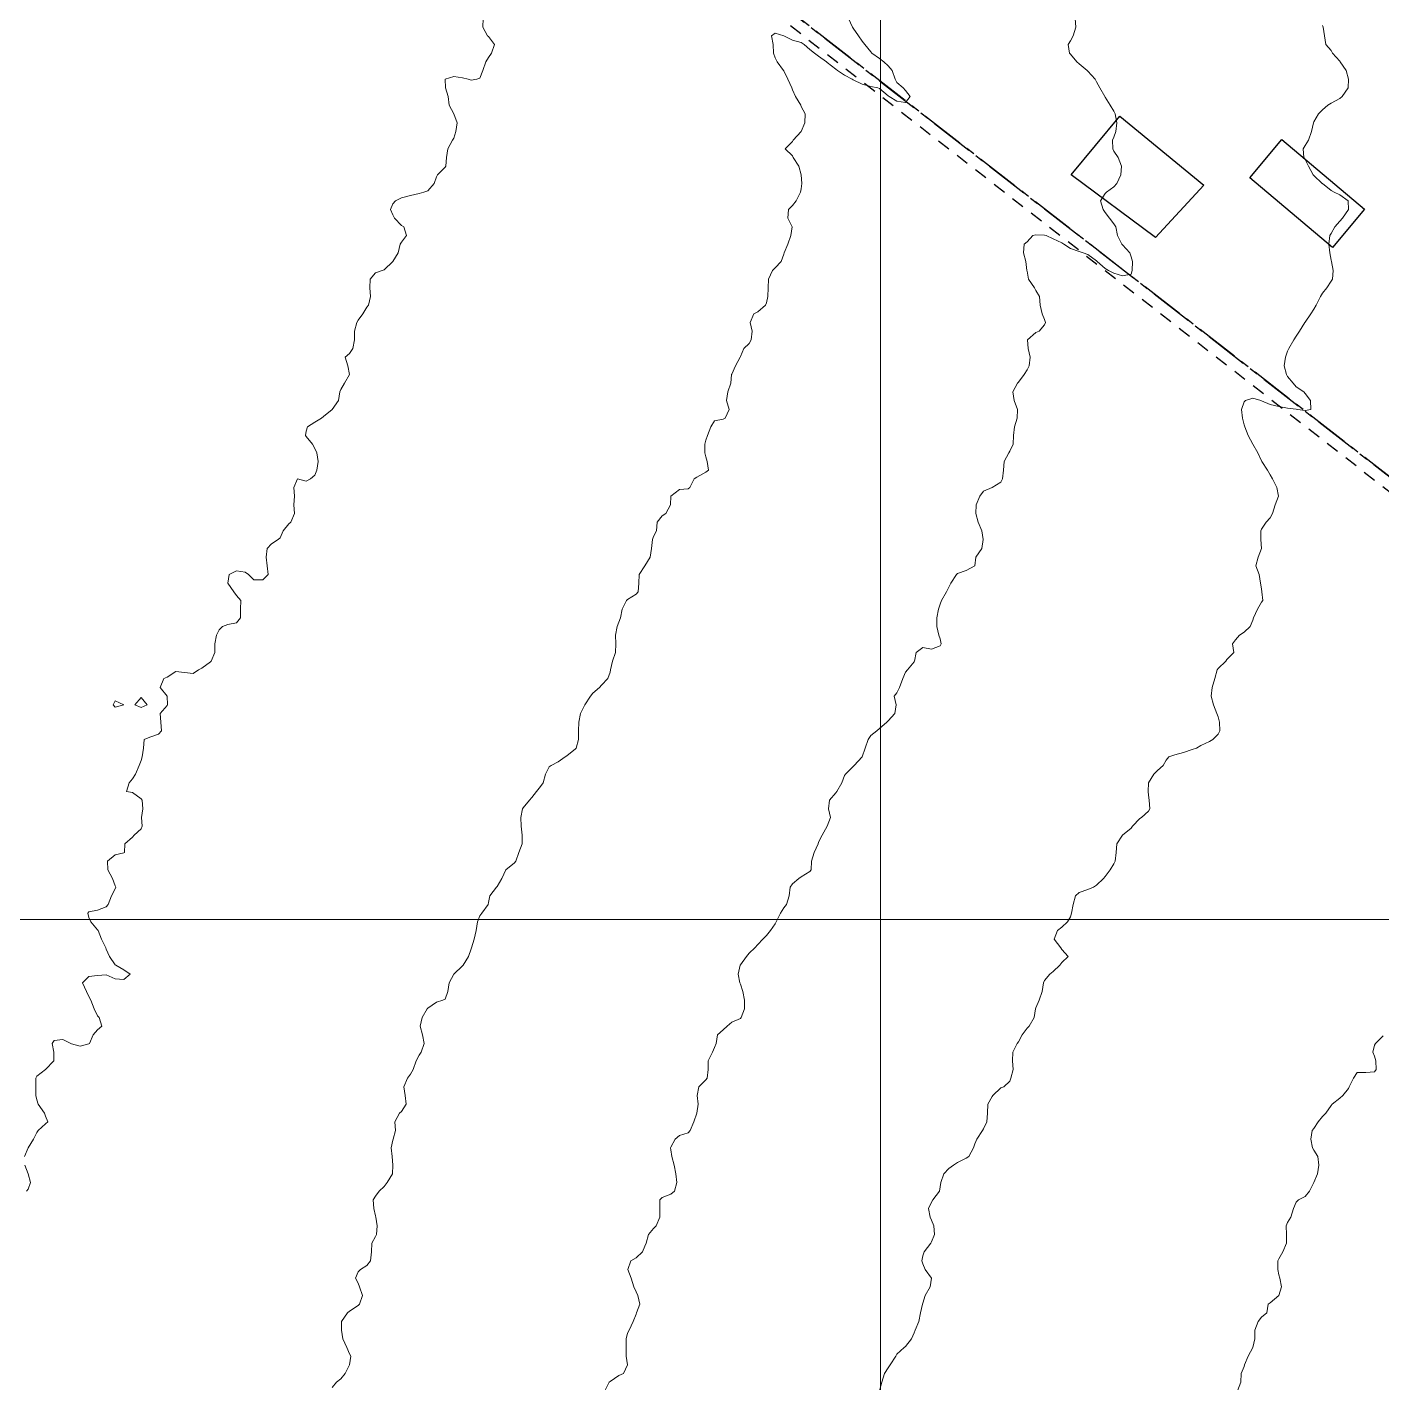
# Model space of a CAD drawing. Header units: centimetres. Extents: x 0 to 642158, y -847 to 649707.
# Drawn here: x 615917.7 to 615995.7, y 620860.7 to 620938.8 of the extents above; entities that cross this region are included whole.
import ezdxf

# ---------------------------------------------------------------- set-up
doc = ezdxf.new("R2010")
doc.units = ezdxf.units.CM
doc.header["$MEASUREMENT"] = 0
doc.linetypes.add('CENTERX2', pattern=[4, 2.5, -0.5, 0.5, -0.5])
doc.linetypes.add('JIS_02_0.7', pattern=[1.35, 0.75, -0.6])
for name, color, linetype, lineweight in [('MEV_grille', 254, 'Continuous', 9), ('WAL_parcellaire agricole', 7, 'JIS_02_0.7', 25), ('WAL_topographie 0.5', 253, 'Continuous', 20)]:
    doc.layers.add(name, color=color, linetype=linetype, lineweight=lineweight)
doc.layers.add('SPW_batiments', color=7, linetype='Continuous')
doc.layers.add('SPW_parcellaire cadastral', color=7, linetype='CENTERX2', lineweight=25, true_color=0xff0542)

# ---------------------------------------------------------------- blocks, each defined once
blk = doc.blocks.new('*U114')
at = {"layer": 'MEV_grille', "transparency": 33554687}
blk.add_lwpolyline([(-1338.461, 0), (1338.461, 0)], dxfattribs=at)
blk = doc.blocks.new('*U115')
at = {"layer": 'MEV_grille', "color": 0, "linetype": 'ByBlock', "lineweight": -2, "transparency": 16777216}
blk.add_blockref('*U114', (0, -1500), dxfattribs=at)
blk = doc.blocks.new('*U112')
at = {"layer": 'MEV_grille', "transparency": 33554687}
blk.add_lwpolyline([(0, 1825.476), (0, -1825.476)], dxfattribs=at)
blk = doc.blocks.new('*U113')
at = {"layer": 'MEV_grille', "color": 0, "linetype": 'ByBlock', "lineweight": -2, "transparency": 16777216}
blk.add_blockref('*U112', (600, 0), dxfattribs=at)

msp = doc.modelspace()

# ---------------------------------------------------------------- linework, layer by layer
at = {"layer": 'SPW_batiments'}
for points in [[(615985.417, 620929.647), (615982.643, 620926.635), (615977.785, 620930.25), (615980.586, 620933.617), (615985.417, 620929.647)], [(615992.831, 620926.066), (615988.067, 620930.071), (615989.919, 620932.274), (615994.683, 620928.268), (615992.831, 620926.066)]]:
    msp.add_lwpolyline(points, dxfattribs=at)
at = {"layer": 'SPW_parcellaire cadastral'}
for points in [[(616069.255, 620867.585), (616001.163, 620918.314), (615996.666, 620912.448), (615925.689, 620967.545), (615928.215, 620969.869), (615942.017, 620982.567), (615950.513, 620990.735), (615958.397, 620984.228), (615969.003, 620975.449), (616015.821, 620937.439), (616013.395, 620934.274), (616008.597, 620928.015), (616005.807, 620924.374), (616072.212, 620872.267), (616069.255, 620867.585)], [(615925.689, 620967.545), (615996.666, 620912.448), (616065.739, 620861.433), (616032.862, 620812.264), (616030.668, 620807.434), (616017.723, 620766.658), (616016.836, 620767.084), (615939.406, 620827.664), (615899.48, 620858.739), (615897.923, 620871.288), (615913.552, 620961.983), (615920.488, 620971.301), (615925.689, 620967.545)]]:
    msp.add_lwpolyline(points, dxfattribs=at)
at = {"layer": 'WAL_parcellaire agricole'}
msp.add_lwpolyline([(615920.072, 620971.164), (615999.989, 620908.997), (616004.178, 620913.775), (616006.977, 620916.375), (616038.08, 620889.879), (616065.083, 620865.483), (616062.383, 620861.783), (616030.189, 620813.079), (616023.491, 620795.679), (616016.27, 620769.34), (616001.643, 620780.526), (615946.289, 620822.869), (615899.885, 620859.763), (615897.98, 620877.87), (615899.048, 620896.263), (615905.576, 620932.763), (615909.174, 620952.663), (615911.273, 620959.863), (615914.772, 620965.664), (615920.072, 620971.164)], dxfattribs=at)
at = {"layer": 'WAL_topographie 0.5'}
for points in [[(615943.95, 620939.25), (615943.929, 620938.75), (615944.194, 620938.25), (615944.25, 620938.208), (615944.594, 620937.75), (615944.417, 620937.25), (615944.25, 620937), (615944.1, 620936.75), (615943.925, 620936.25), (615943.75, 620935.812), (615943.583, 620935.75), (615943.25, 620935.702), (615943.083, 620935.75), (615942.75, 620935.837), (615942.25, 620935.916), (615941.75, 620935.75), (615941.772, 620935.25), (615941.93, 620934.75), (615941.987, 620934.25), (615942.25, 620933.75), (615942.25, 620933.75), (615942.438, 620933.25), (615942.363, 620932.75), (615942.25, 620932.361), (615942.183, 620932.25), (615941.917, 620931.75), (615941.833, 620931.25), (615941.792, 620930.75), (615941.75, 620930.691), (615941.309, 620930.25), (615941.25, 620930.125), (615941.114, 620929.75), (615940.75, 620929.329), (615940.536, 620929.25), (615940.25, 620929.167), (615939.75, 620929.05), (615939.25, 620928.925), (615938.9, 620928.75), (615938.75, 620928.583), (615938.6, 620928.25), (615938.75, 620927.95), (615938.837, 620927.75), (615939.25, 620927.337), (615939.368, 620927.25), (615939.531, 620926.75), (615939.25, 620926.375), (615939.171, 620926.25), (615939.05, 620925.75), (615938.75, 620925.25), (615938.75, 620925.25), (615938.25, 620924.778), (615938.125, 620924.75), (615937.75, 620924.6), (615937.432, 620924.25), (615937.417, 620923.75), (615937.458, 620923.25), (615937.35, 620922.75), (615937.25, 620922.635), (615937.023, 620922.25), (615936.75, 620921.875), (615936.673, 620921.75), (615936.53, 620921.25), (615936.528, 620920.75), (615936.432, 620920.25), (615936.25, 620919.964), (615936, 620919.75), (615936.156, 620919.25), (615936.25, 620918.75), (615936.25, 620918.75), (615936.25, 620918.75), (615935.969, 620918.25), (615935.75, 620917.899), (615935.685, 620917.75), (615935.618, 620917.25), (615935.25, 620916.75), (615935.25, 620916.75), (615934.75, 620916.329), (615934.635, 620916.25), (615934.25, 620916.012), (615933.827, 620915.75), (615933.75, 620915.5), (615933.706, 620915.25), (615933.75, 620915.188), (615934.118, 620914.75), (615934.25, 620914.5), (615934.369, 620914.25), (615934.45, 620913.75), (615934.361, 620913.25), (615934.25, 620912.964), (615934, 620912.75), (615933.75, 620912.614), (615933.25, 620912.75), (615933.05, 620912.25), (615933.076, 620911.75), (615933.036, 620911.25), (615933.091, 620910.75), (615932.865, 620910.25), (615932.75, 620910.167), (615932.424, 620909.75), (615932.25, 620909.35), (615932.139, 620909.25), (615931.75, 620909), (615931.517, 620908.75), (615931.453, 620908.25), (615931.5, 620907.75), (615931.562, 620907.25), (615931.25, 620906.938), (615930.75, 620906.932), (615930.432, 620907.25), (615930.25, 620907.375), (615929.75, 620907.456), (615929.312, 620907.25), (615929.25, 620906.75), (615929.583, 620906.25), (615929.75, 620906.028), (615930, 620905.75), (615929.981, 620905.25), (615929.977, 620904.75), (615929.75, 620904.456), (615929.25, 620904.367), (615928.932, 620904.25), (615928.75, 620904.068), (615928.591, 620903.75), (615928.5, 620903.25), (615928.5, 620902.75), (615928.281, 620902.25), (615928.25, 620902.221), (615927.75, 620901.855), (615927.55, 620901.75), (615927.25, 620901.55), (615926.75, 620901.603), (615926.25, 620901.656), (615925.75, 620901.344), (615925.562, 620901.25), (615925.357, 620900.75), (615925.75, 620900.25), (615925.75, 620900.25), (615925.776, 620899.75), (615925.75, 620899.712), (615925.35, 620899.25), (615925.381, 620898.75), (615925.417, 620898.25), (615925.25, 620898.05), (615924.75, 620897.889), (615924.438, 620897.75), (615924.39, 620897.25), (615924.313, 620896.75), (615924.25, 620896.536), (615924.15, 620896.25), (615923.938, 620895.75), (615923.75, 620895.477), (615923.571, 620895.25), (615923.417, 620894.75), (615923.75, 620894.702), (615924.25, 620894.338), (615924.313, 620894.25), (615924.343, 620893.75), (615924.271, 620893.25), (615924.31, 620892.75), (615924.25, 620892.614), (615923.85, 620892.25), (615923.75, 620892.125), (615923.321, 620891.75), (615923.306, 620891.25), (615923.25, 620891.219), (615922.75, 620891.116), (615922.327, 620890.75), (615922.337, 620890.25), (615922.611, 620889.75), (615922.75, 620889.333), (615922.792, 620889.25), (615922.75, 620889.15), (615922.55, 620888.75), (615922.365, 620888.25), (615922.25, 620888.125), (615921.75, 620887.932), (615921.25, 620887.821), (615921.185, 620887.75), (615921.25, 620887.5), (615921.365, 620887.25), (615921.75, 620886.795), (615921.772, 620886.75), (615921.982, 620886.25), (615922.228, 620885.75), (615922.25, 620885.688), (615922.425, 620885.25), (615922.75, 620884.786), (615922.8, 620884.75), (615923.25, 620884.486), (615923.614, 620884.25), (615923.25, 620883.942), (615922.75, 620883.964), (615922.25, 620884.208), (615921.75, 620884.171), (615921.25, 620884.103), (615920.875, 620883.75), (615921.107, 620883.25), (615921.25, 620882.964), (615921.35, 620882.75), (615921.55, 620882.25), (615921.75, 620881.85), (615921.838, 620881.75), (615922, 620881.25), (615921.75, 620881.042), (615921.5, 620880.75), (615921.283, 620880.25), (615921.25, 620880.228), (615920.75, 620880.096), (615920.25, 620880.224), (615920.212, 620880.25), (615919.75, 620880.472), (615919.25, 620880.417), (615919.133, 620880.25), (615919.235, 620879.75), (615919.225, 620879.25), (615918.75, 620878.75), (615918.75, 620878.75), (615918.25, 620878.375), (615918.2, 620878.25), (615918.2, 620877.75), (615918.198, 620877.25), (615918.25, 620877.001), (615918.331, 620876.75), (615918.692, 620876.25), (615918.75, 620876.062), (615918.875, 620875.75), (615918.75, 620875.636), (615918.325, 620875.25), (615918.25, 620875.135), (615918.05, 620874.75), (615917.75, 620874.25), (615917.75, 620874.25), (615917.544, 620873.75)], [(615964.974, 620939.25), (615965.211, 620938.75), (615965.25, 620938.692), (615965.555, 620938.25), (615965.75, 620937.945), (615965.908, 620937.75), (615966.25, 620937.335), (615966.322, 620937.25), (615966.75, 620936.946), (615967, 620936.75), (615967.25, 620936.531), (615967.491, 620936.25), (615967.659, 620935.75), (615967.75, 620935.564), (615968.115, 620935.25), (615968.25, 620935.098), (615968.524, 620934.75), (615968.25, 620934.402), (615967.75, 620934.491), (615967.304, 620934.75), (615967.25, 620934.804), (615966.75, 620935.221), (615966.658, 620935.25), (615966.25, 620935.335), (615965.75, 620935.463), (615965.25, 620935.709), (615965.178, 620935.75), (615964.75, 620935.988), (615964.342, 620936.25), (615964.25, 620936.321), (615963.75, 620936.719), (615963.705, 620936.75), (615963.25, 620937.075), (615963.011, 620937.25), (615962.75, 620937.466), (615962.424, 620937.75), (615962.25, 620937.856), (615961.75, 620937.994), (615961.25, 620938.25), (615961.25, 620938.25), (615960.75, 620938.394), (615960.53, 620938.25), (615960.628, 620937.75), (615960.663, 620937.25), (615960.75, 620936.983), (615960.859, 620936.75), (615961.237, 620936.25), (615961.25, 620936.231), (615961.486, 620935.75), (615961.704, 620935.25), (615961.75, 620935.141), (615961.93, 620934.75), (615962.221, 620934.25), (615962.25, 620934.187), (615962.483, 620933.75), (615962.453, 620933.25), (615962.25, 620932.75), (615962.25, 620932.75), (615961.788, 620932.25), (615961.75, 620932.167), (615961.333, 620931.75), (615961.75, 620931.333), (615961.783, 620931.25), (615962.11, 620930.75), (615962.25, 620930.25), (615962.25, 620930.25), (615962.285, 620929.75), (615962.25, 620929.451), (615962.208, 620929.25), (615961.958, 620928.75), (615961.75, 620928.487), (615961.525, 620928.25), (615961.488, 620927.75), (615961.732, 620927.25), (615961.656, 620926.75), (615961.476, 620926.25), (615961.273, 620925.75), (615961.25, 620925.679), (615961.092, 620925.25), (615960.75, 620924.889), (615960.603, 620924.75), (615960.365, 620924.25), (615960.344, 620923.75), (615960.333, 620923.25), (615960.25, 620922.875), (615960.202, 620922.75), (615959.75, 620922.37), (615959.519, 620922.25), (615959.319, 620921.75), (615959.421, 620921.25), (615959.375, 620920.75), (615959.25, 620920.532), (615958.955, 620920.25), (615958.75, 620919.8), (615958.737, 620919.75), (615958.469, 620919.25), (615958.25, 620918.783), (615958.235, 620918.75), (615958.192, 620918.25), (615958.025, 620917.75), (615957.941, 620917.25), (615958.111, 620916.75), (615957.875, 620916.25), (615957.75, 620916.176), (615957.25, 620916.083), (615957.039, 620915.75), (615956.865, 620915.25), (615956.75, 620914.977), (615956.707, 620914.75), (615956.702, 620914.25), (615956.75, 620914.023), (615956.844, 620913.75), (615956.906, 620913.25), (615956.75, 620913.136), (615956.25, 620912.85), (615956.083, 620912.75), (615955.833, 620912.25), (615955.75, 620912.175), (615955.25, 620912.131), (615954.75, 620911.75), (615954.75, 620911.749), (615954.721, 620911.25), (615954.464, 620910.75), (615954.25, 620910.625), (615953.95, 620910.25), (615953.917, 620909.75), (615953.75, 620909.431), (615953.698, 620909.25), (615953.628, 620908.75), (615953.548, 620908.25), (615953.25, 620907.75), (615953.25, 620907.75), (615952.923, 620907.25), (615952.904, 620906.75), (615952.869, 620906.25), (615952.75, 620906.118), (615952.25, 620905.803), (615952.191, 620905.75), (615951.946, 620905.25), (615951.843, 620904.75), (615951.75, 620904.5), (615951.654, 620904.25), (615951.557, 620903.75), (615951.578, 620903.25), (615951.553, 620902.75), (615951.387, 620902.25), (615951.264, 620901.75), (615951.25, 620901.625), (615951.125, 620901.25), (615950.75, 620900.875), (615950.643, 620900.75), (615950.25, 620900.406), (615950.125, 620900.25), (615949.79, 620899.75), (615949.75, 620899.659), (615949.545, 620899.25), (615949.44, 620898.75), (615949.421, 620898.25), (615949.434, 620897.75), (615949.287, 620897.25), (615949.25, 620897.214), (615948.75, 620896.804), (615948.671, 620896.75), (615948.25, 620896.454), (615947.857, 620896.25), (615947.75, 620896.167), (615947.536, 620895.75), (615947.4, 620895.25), (615947.25, 620895.036), (615947.01, 620894.75), (615946.75, 620894.408), (615946.6, 620894.25), (615946.25, 620893.812), (615946.204, 620893.75), (615946.109, 620893.25), (615946.125, 620892.75), (615946.179, 620892.25), (615946.179, 620891.75), (615945.986, 620891.25), (615945.829, 620890.75), (615945.75, 620890.65), (615945.25, 620890.25), (615945.25, 620890.25), (615945.01, 620889.75), (615944.75, 620889.286), (615944.712, 620889.25), (615944.321, 620888.75), (615944.25, 620888.375), (615944.221, 620888.25), (615943.857, 620887.75), (615943.75, 620887.6), (615943.621, 620887.25), (615943.544, 620886.75), (615943.427, 620886.25), (615943.267, 620885.75), (615943.25, 620885.705), (615943.089, 620885.25), (615942.79, 620884.75), (615942.75, 620884.714), (615942.25, 620884.25), (615942.25, 620884.25), (615941.984, 620883.75), (615941.91, 620883.25), (615941.75, 620882.806), (615941.625, 620882.75), (615941.25, 620882.625), (615940.75, 620882.286), (615940.724, 620882.25), (615940.425, 620881.75), (615940.318, 620881.25), (615940.458, 620880.75), (615940.539, 620880.25), (615940.375, 620879.75), (615940.25, 620879.571), (615940.084, 620879.25), (615939.904, 620878.75), (615939.75, 620878.483), (615939.591, 620878.25), (615939.382, 620877.75), (615939.459, 620877.25), (615939.518, 620876.75), (615939.25, 620876.333), (615939.135, 620876.25), (615938.859, 620875.75), (615938.904, 620875.25), (615938.766, 620874.75), (615938.75, 620874.694), (615938.653, 620874.25), (615938.699, 620873.75), (615938.75, 620873.25), (615938.75, 620873.25), (615938.75, 620873.25), (615938.722, 620872.75), (615938.417, 620872.25), (615938.25, 620872.025), (615937.961, 620871.75), (615937.75, 620871.464), (615937.614, 620871.25), (615937.657, 620870.75), (615937.75, 620870.333), (615937.768, 620870.25), (615937.846, 620869.75), (615937.81, 620869.25), (615937.75, 620869.135), (615937.542, 620868.75), (615937.508, 620868.25), (615937.457, 620867.75), (615937.25, 620867.464), (615936.875, 620867.25), (615936.75, 620867.1), (615936.591, 620866.75), (615936.75, 620866.458), (615936.833, 620866.25), (615936.992, 620865.75), (615936.825, 620865.25), (615936.75, 620865.162), (615936.25, 620864.841), (615936.139, 620864.75), (615935.788, 620864.25), (615935.79, 620863.75), (615935.859, 620863.25), (615936.103, 620862.75), (615936.25, 620862.393), (615936.324, 620862.25), (615936.25, 620861.75), (615936.25, 620861.75), (615936, 620861.25), (615935.75, 620860.95), (615935.5, 620860.75), (615935.25, 620860.442)], [(615978.022, 620939.25), (615978.065, 620938.75), (615977.909, 620938.25), (615977.75, 620937.97), (615977.625, 620937.75), (615977.693, 620937.25), (615977.75, 620937.195), (615978.11, 620936.75), (615978.25, 620936.644), (615978.711, 620936.25), (615978.75, 620936.215), (615979.161, 620935.75), (615979.25, 620935.596), (615979.448, 620935.25), (615979.727, 620934.75), (615979.75, 620934.712), (615980.036, 620934.25), (615980.25, 620933.91), (615980.327, 620933.75), (615980.426, 620933.25), (615980.359, 620932.75), (615980.25, 620932.421), (615980.167, 620932.25), (615980.179, 620931.75), (615980.25, 620931.605), (615980.487, 620931.25), (615980.689, 620930.75), (615980.647, 620930.25), (615980.417, 620929.75), (615980.25, 620929.565), (615979.825, 620929.25), (615979.75, 620929.175), (615979.484, 620928.75), (615979.631, 620928.25), (615979.75, 620928.089), (615980, 620927.75), (615980.25, 620927.432), (615980.359, 620927.25), (615980.458, 620926.75), (615980.71, 620926.25), (615980.75, 620926.222), (615981.174, 620925.75), (615981.25, 620925.519), (615981.311, 620925.25), (615981.307, 620924.75), (615981.25, 620924.533), (615980.75, 620924.435), (615980.25, 620924.594), (615979.938, 620924.75), (615979.75, 620924.861), (615979.284, 620925.25), (615979.25, 620925.292), (615978.75, 620925.659), (615978.486, 620925.75), (615978.25, 620925.834), (615977.75, 620926.006), (615977.367, 620926.25), (615977.25, 620926.34), (615976.75, 620926.573), (615976.347, 620926.75), (615976.25, 620926.781), (615975.75, 620926.802), (615975.574, 620926.75), (615975.25, 620926.383), (615975.083, 620926.25), (615975.048, 620925.75), (615975.189, 620925.25), (615975.242, 620924.75), (615975.25, 620924.705), (615975.325, 620924.25), (615975.669, 620923.75), (615975.75, 620923.598), (615975.975, 620923.25), (615976.011, 620922.75), (615976.129, 620922.25), (615976.25, 620921.917), (615976.303, 620921.75), (615976.25, 620921.607), (615975.938, 620921.25), (615975.75, 620921.164), (615975.282, 620920.75), (615975.323, 620920.25), (615975.421, 620919.75), (615975.38, 620919.25), (615975.25, 620919.031), (615975.083, 620918.75), (615974.75, 620918.322), (615974.692, 620918.25), (615974.426, 620917.75), (615974.517, 620917.25), (615974.706, 620916.75), (615974.676, 620916.25), (615974.528, 620915.75), (615974.468, 620915.25), (615974.441, 620914.75), (615974.25, 620914.35), (615974.202, 620914.25), (615973.932, 620913.75), (615973.886, 620913.25), (615973.837, 620912.75), (615973.75, 620912.566), (615973.25, 620912.25), (615973.25, 620912.25), (615972.75, 620912.036), (615972.528, 620911.75), (615972.318, 620911.25), (615972.303, 620910.75), (615972.444, 620910.25), (615972.652, 620909.75), (615972.723, 620909.25), (615972.645, 620908.75), (615972.306, 620908.25), (615972.25, 620907.75), (615972.25, 620907.75), (615971.75, 620907.467), (615971.25, 620907.302), (615971.192, 620907.25), (615970.853, 620906.75), (615970.75, 620906.52), (615970.61, 620906.25), (615970.333, 620905.75), (615970.25, 620905.528), (615970.157, 620905.25), (615970.065, 620904.75), (615970.063, 620904.25), (615970.171, 620903.75), (615970.25, 620903.536), (615970.297, 620903.25), (615970.25, 620903.132), (615969.75, 620902.95), (615969.25, 620903.045), (615968.865, 620902.75), (615968.775, 620902.25), (615968.75, 620902.212), (615968.375, 620901.75), (615968.25, 620901.616), (615968.093, 620901.25), (615967.898, 620900.75), (615967.75, 620900.442), (615967.603, 620900.25), (615967.717, 620899.75), (615967.639, 620899.25), (615967.25, 620898.813), (615967.183, 620898.75), (615966.75, 620898.389), (615966.594, 620898.25), (615966.25, 620897.975), (615966.095, 620897.75), (615965.933, 620897.25), (615965.75, 620896.75), (615965.75, 620896.75), (615965.303, 620896.25), (615965.25, 620896.197), (615964.803, 620895.75), (615964.75, 620895.666), (615964.594, 620895.25), (615964.302, 620894.75), (615964.25, 620894.687), (615963.875, 620894.25), (615963.824, 620893.75), (615963.932, 620893.25), (615963.75, 620892.75), (615963.75, 620892.75), (615963.464, 620892.25), (615963.25, 620891.841), (615963.222, 620891.75), (615962.986, 620891.25), (615962.833, 620890.75), (615962.817, 620890.25), (615962.75, 620890.145), (615962.25, 620889.844), (615962.114, 620889.75), (615961.75, 620889.442), (615961.619, 620889.25), (615961.566, 620888.75), (615961.405, 620888.25), (615961.25, 620888.055), (615961.066, 620887.75), (615960.807, 620887.25), (615960.75, 620887.139), (615960.481, 620886.75), (615960.25, 620886.465), (615960.045, 620886.25), (615959.75, 620885.941), (615959.583, 620885.75), (615959.25, 620885.442), (615959.103, 620885.25), (615958.75, 620884.77), (615958.737, 620884.75), (615958.615, 620884.25), (615958.713, 620883.75), (615958.75, 620883.673), (615958.881, 620883.25), (615958.994, 620882.75), (615958.992, 620882.25), (615958.788, 620881.75), (615958.75, 620881.697), (615958.25, 620881.472), (615957.984, 620881.25), (615957.75, 620881.031), (615957.429, 620880.75), (615957.35, 620880.25), (615957.25, 620880.028), (615957.136, 620879.75), (615956.893, 620879.25), (615956.888, 620878.75), (615956.83, 620878.25), (615956.75, 620878.15), (615956.35, 620877.75), (615956.268, 620877.25), (615956.315, 620876.75), (615956.25, 620876.25), (615956.25, 620876.25), (615956.078, 620875.75), (615955.865, 620875.25), (615955.75, 620875.114), (615955.25, 620874.957), (615954.989, 620874.75), (615954.75, 620874.292), (615954.735, 620874.25), (615954.75, 620874.125), (615954.797, 620873.75), (615954.945, 620873.25), (615955.028, 620872.75), (615955.09, 620872.25), (615954.964, 620871.75), (615954.75, 620871.583), (615954.25, 620871.382), (615954.118, 620871.25), (615954.11, 620870.75), (615954.112, 620870.25), (615953.896, 620869.75), (615953.75, 620869.598), (615953.453, 620869.25), (615953.316, 620868.75), (615953.25, 620868.583), (615953.107, 620868.25), (615952.75, 620867.921), (615952.441, 620867.75), (615952.265, 620867.25), (615952.459, 620866.75), (615952.618, 620866.25), (615952.75, 620865.956), (615952.845, 620865.75), (615952.957, 620865.25), (615952.774, 620864.75), (615952.75, 620864.666), (615952.572, 620864.25), (615952.338, 620863.75), (615952.25, 620863.583), (615952.169, 620863.25), (615952.18, 620862.75), (615952.179, 620862.25), (615952.25, 620861.75), (615952.25, 620861.75), (615952.25, 620861.75), (615952.023, 620861.25), (615951.75, 620861.135), (615951.25, 620860.787), (615951.202, 620860.75), (615950.953, 620860.25)], [(615992.25, 620938.841), (615992.287, 620938.75), (615992.379, 620938.25), (615992.45, 620937.75), (615992.75, 620937.397), (615992.839, 620937.25), (615993.25, 620936.79), (615993.277, 620936.75), (615993.622, 620936.25), (615993.75, 620935.75), (615993.75, 620935.75), (615993.75, 620935.75), (615993.726, 620935.25), (615993.386, 620934.75), (615993.25, 620934.649), (615992.75, 620934.364), (615992.559, 620934.25), (615992.25, 620933.981), (615992.033, 620933.75), (615991.75, 620933.289), (615991.729, 620933.25), (615991.629, 620932.75), (615991.455, 620932.25), (615991.25, 620931.937), (615991.136, 620931.75), (615991.18, 620931.25), (615991.25, 620931.132), (615991.455, 620930.75), (615991.722, 620930.25), (615991.75, 620930.214), (615992.239, 620929.75), (615992.25, 620929.741), (615992.75, 620929.353), (615992.92, 620929.25), (615993.25, 620929.093), (615993.738, 620928.75), (615993.746, 620928.25), (615993.409, 620927.75), (615993.25, 620927.589), (615992.973, 620927.25), (615992.75, 620926.871), (615992.676, 620926.75), (615992.623, 620926.25), (615992.685, 620925.75), (615992.75, 620925.343), (615992.765, 620925.25), (615992.87, 620924.75), (615992.824, 620924.25), (615992.75, 620924.13), (615992.497, 620923.75), (615992.25, 620923.431), (615992.149, 620923.25), (615991.895, 620922.75), (615991.75, 620922.523), (615991.577, 620922.25), (615991.25, 620921.762), (615991.241, 620921.75), (615990.939, 620921.25), (615990.75, 620920.967), (615990.602, 620920.75), (615990.314, 620920.25), (615990.25, 620920.092), (615990.123, 620919.75), (615990.046, 620919.25), (615990.179, 620918.75), (615990.25, 620918.643), (615990.574, 620918.25), (615990.75, 620918.054), (615991.174, 620917.75), (615991.25, 620917.664), (615991.566, 620917.25), (615991.583, 620916.75), (615991.25, 620916.682), (615990.821, 620916.75), (615990.75, 620916.766), (615990.25, 620916.827), (615989.75, 620916.906), (615989.25, 620917.038), (615988.75, 620917.238), (615988.714, 620917.25), (615988.25, 620917.385), (615987.817, 620917.25), (615987.75, 620917.173), (615987.601, 620916.75), (615987.646, 620916.25), (615987.75, 620915.866), (615987.786, 620915.75), (615987.987, 620915.25), (615988.25, 620914.75), (615988.25, 620914.75), (615988.528, 620914.25), (615988.75, 620913.796), (615988.773, 620913.75), (615989.088, 620913.25), (615989.25, 620912.989), (615989.369, 620912.75), (615989.632, 620912.25), (615989.715, 620911.75), (615989.529, 620911.25), (615989.371, 620910.75), (615989.25, 620910.513), (615989.012, 620910.25), (615988.75, 620909.857), (615988.698, 620909.75), (615988.702, 620909.25), (615988.75, 620908.75), (615988.75, 620908.75), (615988.75, 620908.75), (615988.558, 620908.25), (615988.417, 620907.75), (615988.619, 620907.25), (615988.679, 620906.75), (615988.75, 620906.417), (615988.773, 620906.25), (615988.819, 620905.75), (615988.75, 620905.645), (615988.523, 620905.25), (615988.281, 620904.75), (615988.25, 620904.625), (615988.092, 620904.25), (615987.75, 620903.925), (615987.481, 620903.75), (615987.25, 620903.477), (615987.071, 620903.25), (615987.15, 620902.75), (615986.75, 620902.35), (615986.688, 620902.25), (615986.25, 620901.838), (615986.192, 620901.75), (615986.065, 620901.25), (615985.909, 620900.75), (615985.845, 620900.25), (615985.99, 620899.75), (615986.176, 620899.25), (615986.25, 620899.05), (615986.321, 620898.75), (615986.342, 620898.25), (615986.25, 620898.045), (615985.938, 620897.75), (615985.75, 620897.63), (615985.25, 620897.4), (615985, 620897.25), (615984.75, 620897.164), (615984.25, 620897), (615983.75, 620896.861), (615983.417, 620896.75), (615983.25, 620896.562), (615983.094, 620896.25), (615982.75, 620895.961), (615982.55, 620895.75), (615982.25, 620895.25), (615982.25, 620895.25), (615982.229, 620894.75), (615982.25, 620894.55), (615982.288, 620894.25), (615982.319, 620893.75), (615982.25, 620893.632), (615981.844, 620893.25), (615981.75, 620893.198), (615981.317, 620892.75), (615981.25, 620892.639), (615980.75, 620892.25), (615980.75, 620892.25), (615980.417, 620891.75), (615980.378, 620891.25), (615980.314, 620890.75), (615980.25, 620890.584), (615980.032, 620890.25), (615979.75, 620889.868), (615979.65, 620889.75), (615979.25, 620889.369), (615979.083, 620889.25), (615978.75, 620889.111), (615978.25, 620888.941), (615978.04, 620888.75), (615977.912, 620888.25), (615977.811, 620887.75), (615977.75, 620887.55), (615977.583, 620887.25), (615977.25, 620886.95), (615977, 620886.75), (615976.806, 620886.25), (615977.191, 620885.75), (615977.25, 620885.667), (615977.607, 620885.25), (615977.25, 620884.917), (615977.141, 620884.75), (615976.75, 620884.39), (615976.566, 620884.25), (615976.25, 620883.875), (615976.189, 620883.75), (615976.112, 620883.25), (615975.945, 620882.75), (615975.75, 620882.3), (615975.735, 620882.25), (615975.667, 620881.75), (615975.364, 620881.25), (615975.25, 620881.141), (615974.96, 620880.75), (615974.75, 620880.344), (615974.682, 620880.25), (615974.43, 620879.75), (615974.406, 620879.25), (615974.444, 620878.75), (615974.31, 620878.25), (615974.25, 620878.083), (615973.917, 620877.75), (615973.75, 620877.696), (615973.287, 620877.25), (615973.25, 620877.194), (615973, 620876.75), (615972.981, 620876.25), (615972.937, 620875.75), (615972.75, 620875.341), (615972.694, 620875.25), (615972.35, 620874.75), (615972.25, 620874.473), (615972.159, 620874.25), (615971.893, 620873.75), (615971.75, 620873.643), (615971.25, 620873.405), (615971.025, 620873.25), (615970.75, 620873.06), (615970.469, 620872.75), (615970.282, 620872.25), (615970.25, 620872), (615970.212, 620871.75), (615969.833, 620871.25), (615969.75, 620871.125), (615969.568, 620870.75), (615969.672, 620870.25), (615969.75, 620870.084), (615969.889, 620869.75), (615969.927, 620869.25), (615969.75, 620868.827), (615969.706, 620868.75), (615969.322, 620868.25), (615969.25, 620868.036), (615969.194, 620867.75), (615969.25, 620867.568), (615969.39, 620867.25), (615969.75, 620866.75), (615969.75, 620866.75), (615969.75, 620866.75), (615969.667, 620866.25), (615969.379, 620865.75), (615969.25, 620865.306), (615969.231, 620865.25), (615969.12, 620864.75), (615969.023, 620864.25), (615968.806, 620863.75), (615968.75, 620863.6), (615968.591, 620863.25), (615968.25, 620862.809), (615968.167, 620862.75), (615967.75, 620862.365), (615967.69, 620862.25), (615967.375, 620861.75), (615967.25, 620861.583), (615967.05, 620861.25), (615966.89, 620860.75), (615966.75, 620860.25)], [(615922.75, 620899.617), (615923.25, 620899.75), (615922.75, 620899.972), (615922.645, 620899.75), (615922.75, 620899.617)], [(615924.25, 620899.594), (615924.607, 620899.75), (615924.25, 620900.167), (615923.893, 620899.75), (615924.25, 620899.594)], [(615995.75, 620880.7), (615995.3, 620880.25), (615995.25, 620880.15), (615995.159, 620879.75), (615995.25, 620879.528), (615995.326, 620879.25), (615995.35, 620878.75), (615995.25, 620878.619), (615994.75, 620878.583), (615994.25, 620878.583), (615994.039, 620878.25), (615993.8, 620877.75), (615993.75, 620877.659), (615993.429, 620877.25), (615993.25, 620877.103), (615992.821, 620876.75), (615992.75, 620876.673), (615992.445, 620876.25), (615992.25, 620876.044), (615992.012, 620875.75), (615991.75, 620875.357), (615991.671, 620875.25), (615991.589, 620874.75), (615991.683, 620874.25), (615991.75, 620874.107), (615991.988, 620873.75), (615992.053, 620873.25), (615991.969, 620872.75), (615991.75, 620872.25), (615991.75, 620872.25), (615991.5, 620871.75), (615991.25, 620871.437), (615990.875, 620871.25), (615990.75, 620871.125), (615990.584, 620870.75), (615990.441, 620870.25), (615990.25, 620869.942), (615990.161, 620869.75), (615990.185, 620869.25), (615990.192, 620868.75), (615989.981, 620868.25), (615989.75, 620867.85), (615989.692, 620867.75), (615989.681, 620867.25), (615989.75, 620866.938), (615989.791, 620866.75), (615989.9, 620866.25), (615989.75, 620865.75), (615989.75, 620865.75), (615989.25, 620865.327), (615989.125, 620865.25), (615989.05, 620864.75), (615988.75, 620864.5), (615988.562, 620864.25), (615988.355, 620863.75), (615988.354, 620863.25), (615988.25, 620862.75), (615988.25, 620862.75), (615987.985, 620862.25), (615987.774, 620861.75), (615987.75, 620861.65), (615987.569, 620861.25), (615987.563, 620860.75), (615987.361, 620860.25)], [(615917.55, 620873.25), (615917.75, 620872.75), (615917.75, 620872.75), (615917.889, 620872.25), (615917.75, 620871.866), (615917.656, 620871.75)]]:
    msp.add_lwpolyline(points, dxfattribs=at)

# ---------------------------------------------------------------- block references
at = {"layer": 'MEV_grille', "transparency": 33554687}
for name, p in [('*U113', (615366.814, 620593.644)), ('*U115', (616669.481, 622387.381))]:
    msp.add_blockref(name, p, dxfattribs=at)

doc.saveas('drawing.dxf')
